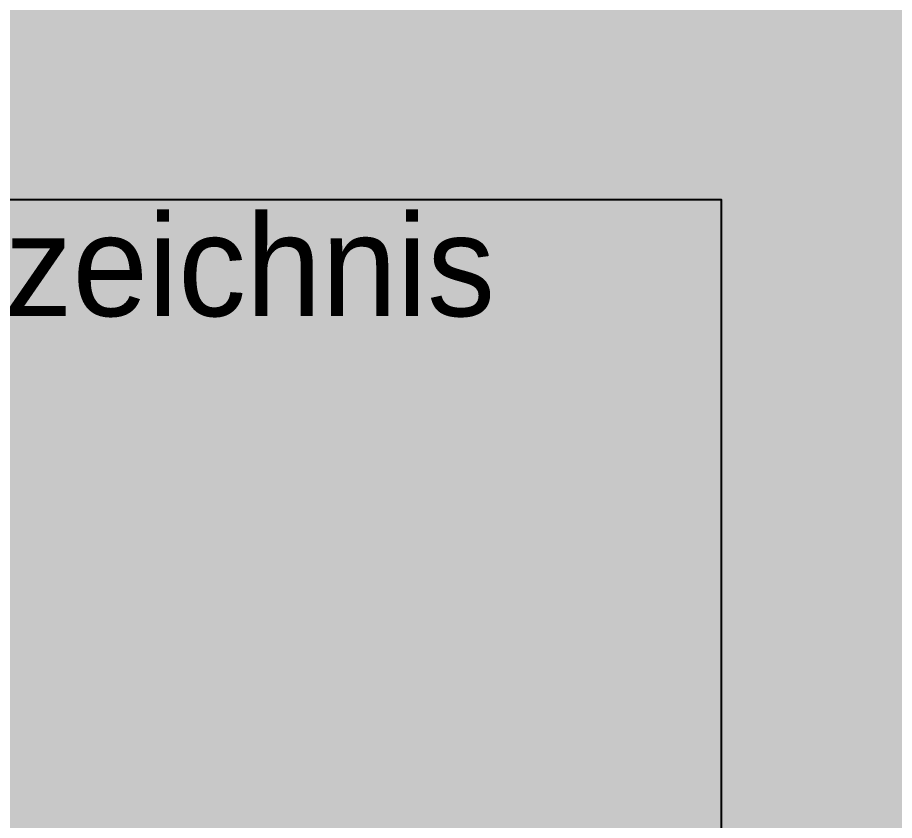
# Model space of a CAD drawing. Extents: x 0 to 1501, y 0 to 1722.
# Drawn here: x 142.9 to 263.9, y 1500.5 to 1611.3 of the extents above; entities that cross this region are included whole.
import ezdxf

# ---------------------------------------------------------------- set-up
doc = ezdxf.new("R2010")
doc.units = 0

msp = doc.modelspace()

# ---------------------------------------------------------------- hatches: boundary and pattern name
at = {"true_color": 0xf8f9fa}
msp.add_hatch(color=256, dxfattribs=at).paths.add_polyline_path([(0, 1722), (1280, 1722), (1280, 1002), (0, 1002)], flags=0)
at = {"true_color": 0xffffff}
for points in [[(0, 1656), (1280, 1656), (1280, 0), (0, 0)], [(32, 1586.15), (240, 1586.15), (240, 1410.98), (32, 1410.98)]]:
    msp.add_hatch(color=256, dxfattribs=at).paths.add_polyline_path(points, flags=0)

# ---------------------------------------------------------------- linework, layer by layer
msp.add_lwpolyline([(32, 1586.15), (240, 1586.15), (240, 1410.98), (32, 1410.98)], close=True, dxfattribs=at)

# ---------------------------------------------------------------- texts
at = {"true_color": 0x101418}
msp.add_text('Inhaltsverzeichnis', height=14, dxfattribs=at).set_placement((60, 1570.08))

doc.saveas('drawing.dxf')
